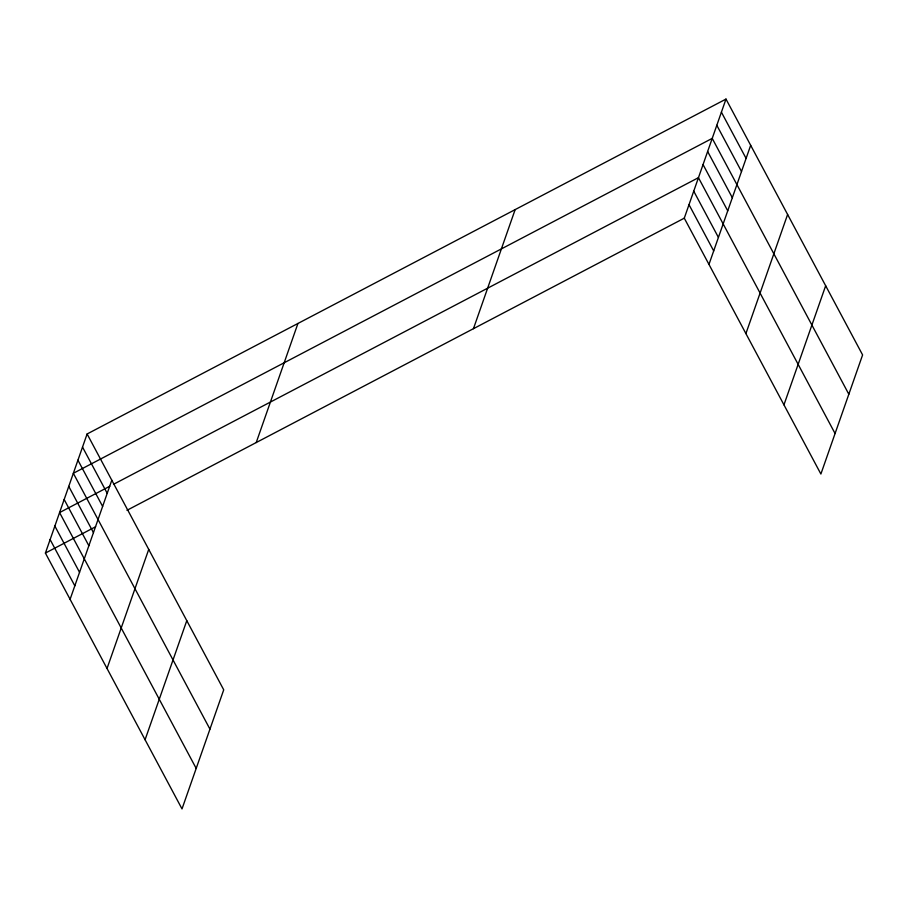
<?xml version="1.0" encoding="UTF-8"?>
<svg xmlns="http://www.w3.org/2000/svg" width="908" height="908" viewBox="0 0 908 908"><rect width="100%" height="100%" fill="white"/><g stroke="black" fill="none" stroke-linecap="round" stroke-linejoin="round"><path stroke-width="1.36" d="M87.111 433.979L223.72 689.83L182.009 808.915L45.4 553.074L87.111 433.979L725.991 99.085L862.6 354.926L820.889 474.021L684.28 218.17L725.991 99.085M70.098 599.314L111.797 480.23M107.031 668.481L148.73 549.397M145.076 739.748L186.787 620.663M256.226 442.548L297.938 323.464M473.454 328.685L515.154 209.6M708.966 264.41L750.678 145.325M745.911 333.576L787.611 214.492M783.956 404.843L825.667 285.759M109.777 486.268L59.576 512.577L196.196 768.429M113.545 484.293L698.456 177.673L835.076 433.525M45.4 553.074L95.601 526.754M126.972 510.307L684.28 218.17M721.406 112.183L746.092 158.423M716.809 125.281L741.507 171.521M848.832 394.231L712.224 138.379L73.344 473.284L209.952 729.135M707.638 151.477L732.325 197.717M703.053 164.575L727.739 210.826M693.735 191.168L718.421 237.419M689.002 204.675L713.699 250.914M82.526 447.088L107.212 493.328M77.929 460.186L102.627 506.426M68.758 486.382L93.445 532.621M64.173 499.479L88.859 545.731M54.855 526.072L79.541 572.324M50.122 539.568L74.819 585.819"/></g></svg>
